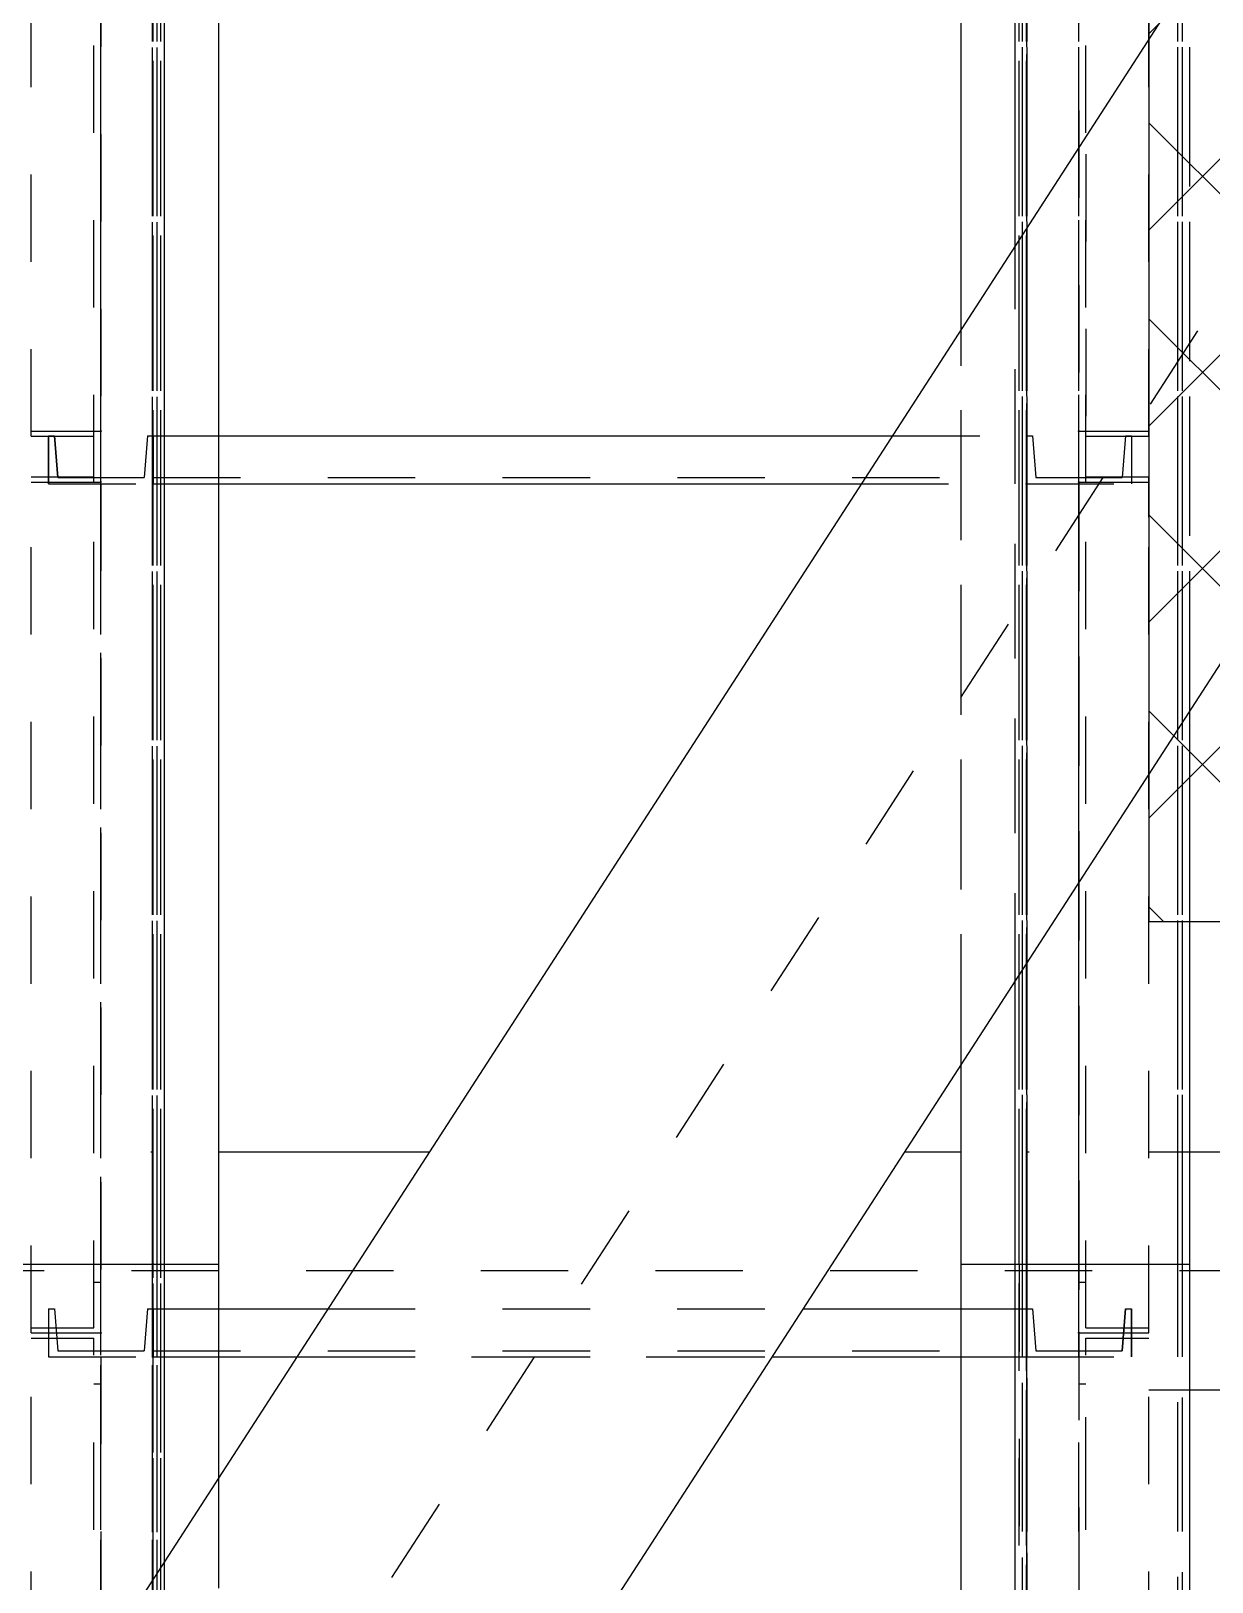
# Model space of a CAD drawing. Header units: millimetres. Extents: x 149919 to 150445, y 136651 to 136866.
# Drawn here: x 150372.823 to 150374.175, y 136762.319 to 136764.095 of the extents above; entities that cross this region are included whole.
import ezdxf

# ---------------------------------------------------------------- set-up
doc = ezdxf.new("R2010")
doc.units = ezdxf.units.MM
doc.header["$LTSCALE"] = 0.25
for name, pattern in [('CENTER', [50.800000000000004, 31.75, -6.35, 6.35, -6.35]), ('XKITLINE00', [0]), ('XKITLINE02', [4, 2, -2]), ('XKITLINE03', [6, 3, -1, 1, -1])]:
    doc.linetypes.add(name, pattern=pattern)

# ---------------------------------------------------------------- blocks, each defined once
blk = doc.blocks.new('çatıı')
h = blk.add_hatch()
h.set_pattern_fill('ANSI37', color=1, scale=5, style=0)
h.set_pattern_definition([(135, (104200.3053063872, -4107.689843781824), (11.22532015133644, 11.22532015133644), []), (45.00000000000001, (104200.3053063872, -4107.689843781824), (11.22532015133644, -11.22532015133644), [])])
h.paths.add_polyline_path([(23278.98351634455, 11270.27473873128), (23228.98351634454, 11270.27473873128), (23228.98351634455, 11870.27473873128), (23278.98351634454, 11870.27473873128)])
at = {"color": 1, "linetype": 'XKITLINE03'}
for p, q in [((23109.00464435756, 11231.05602753009), (23109.00529922052, 12049.63452701392)), ((23115.0041742449, 11231.05587105893), (23115.00491093444, 12049.60098658576)), ((23214.98581845844, 12049.60122698691), (23214.98655514799, 11231.05635753839)), ((23220.98438541994, 11231.05609492461), (23220.98504028116, 12049.63443702458)), ((23109.00391426178, 11600.43808254792), (23109.00391426178, 10060.35547160047)), ((23115.00309129195, 10058.82903122491), (23115.00463290206, 11600.43824251201)), ((23214.98409756176, 11600.43824268114), (23214.98980151497, 10058.82903137805)), ((23220.98410108541, 10820.41988027335), (23220.98488110358, 11600.43815851136)), ((23109.00549197577, 11326.43319072537), (23109.00557664521, 11423.16997660801)), ((23109.00581217611, 11326.43319071518), (23109.00589684556, 11423.16997659795)), ((23220.98515527679, 11423.16997458633), (23220.98523994624, 11326.43318870364)), ((23220.9854754783, 11423.16997457614), (23220.98556014775, 11326.43318869341)), ((23109.00541949908, 11223.16997589444), (23109.00550446771, 11320.61968026625)), ((23109.005739473, 11223.16996467984), (23109.00582444046, 11320.61966905172)), ((23115.00425490791, 11320.41997462229), (23115.0042101078, 11320.41997462229)), ((23115.00426918334, 11320.41997463257), (23115.00422438323, 11320.41997463257)), ((23115.00423513244, 11320.4199646178), (23214.98404536113, 11320.41988463385)), ((23115.00427493193, 11320.41996462806), (23214.98408516061, 11320.41988464411)), ((23214.98424486497, 11320.41988463276), (23214.98420006545, 11320.41988463276)), ((23214.98428466446, 11320.41988464302), (23214.98423986493, 11320.41988464302)), ((23220.9852277983, 11320.61968264742), (23220.98531276693, 11223.1699782757)), ((23220.98554777222, 11320.6196714328), (23220.98563273968, 11223.16996706103)), ((23109.00384082815, 10409.49341384007), (23109.00458023367, 11231.05586348031)), ((23115.00343483647, 10409.4938263369), (23115.00417424199, 11231.0557070506)), ((23214.98655519747, 11231.05619353057), (23214.98729460298, 10409.49414889016)), ((23109.00549197577, 11126.43319072535), (23109.00557664521, 11223.16997660792)), ((23109.00565206255, 11126.43319071495), (23109.005736732, 11223.1699765976)), ((23220.98515527679, 11223.16997458631), (23220.98523994624, 11126.43318870374)), ((23220.98531536416, 11223.16997457587), (23220.98540003361, 11126.43318869321)), ((23115.00417485142, 11220.41997462215), (23115.00413005131, 11220.41997462215)), ((23115.00417918323, 11220.41997463255), (23115.00413438371, 11220.41997463255)), ((23115.00415507653, 11220.41996461765), (23214.98396530464, 11220.41988463367)), ((23115.0041849324, 11220.41996462806), (23214.98399516051, 11220.41988464406)), ((23214.98416480848, 11220.41988463265), (23214.98412000896, 11220.41988463265)), ((23214.98419466494, 11220.41988464304), (23214.98414986483, 11220.41988464304))]:
    blk.add_line(p, q, dxfattribs=at)
at = {"color": 116, "linetype": 'XKITLINE02', "true_color": 0x136734}
for p, q in [((23114.9226443575, 11231.05602279571), (23114.92329922105, 12049.63452227898)), ((23115.0041742449, 11231.05587105893), (23115.0049109356, 12049.6009865851)), ((23115.45464435774, 11231.05602237009), (23115.45529922128, 12049.63452185339)), ((23115.85417424511, 11231.05587029393), (23115.85491093581, 12049.60098582011)), ((23214.13655514894, 11231.05635677406), (23214.13581845824, 12049.6012262219)), ((23214.53438541976, 11231.05610008459), (23214.53504028214, 12049.63444218409)), ((23214.98655514799, 11231.05635753906), (23214.98581845844, 12049.60122698691)), ((23215.06638542, 11231.056099659), (23215.06704028237, 12049.63444175848)), ((23232.30238541968, 11231.05608587019), (23232.30304028206, 12049.63442796969)), ((23232.83438541934, 11231.0560854446), (23232.8350402823, 12049.63442754406)), ((23114.92191426172, 10060.35547160047), (23114.92191426172, 11600.43808254792)), ((23115.00309129195, 10058.82903122491), (23115.00463290206, 11600.43824251325)), ((23115.45391426138, 10060.35547160047), (23115.45391426138, 11600.43808254792)), ((23115.85309129274, 10058.82903037489), (23115.85463290168, 11600.43824166327)), ((23116.30391426101, 10060.35547160047), (23116.30391426101, 11600.43808254792)), ((23122.50309129253, 10058.82902372491), (23122.50463290147, 11600.43823501325)), ((23207.48980151613, 10058.82900362669), (23207.48409756176, 11600.43821493115)), ((23213.68410108502, 10820.41988757336), (23213.68488110318, 11600.43816581136)), ((23214.1398015165, 10058.82902823171), (23214.13409756213, 11600.43823953615)), ((23214.53410108523, 10820.41988672334), (23214.53488110339, 11600.43816496135)), ((23214.98980151671, 10058.8290313767), (23214.98409756176, 11600.43824268114)), ((23215.06610108547, 10820.41988619136), (23215.06688110363, 11600.43816442936)), ((23232.30210108515, 10820.41986895538), (23232.30288110331, 11600.43814719335)), ((23232.83410108539, 10820.41986842335), (23232.83488110355, 11600.43814666135)), ((23233.6841010856, 10820.41986757337), (23233.68488110376, 11600.43814581135)), ((23101.00549150964, 11325.85074874387), (23101.00557664533, 11423.16998329092)), ((23101.00581170998, 11325.85074873369), (23101.00589684567, 11423.16998328086)), ((23108.2054873155, 11320.60870474947), (23108.20557617881, 11422.5875286119)), ((23108.20580751584, 11320.60870473932), (23108.20589637915, 11422.58752860184)), ((23109.00548731566, 11320.60870408119), (23109.00557664521, 11423.16997660801)), ((23109.00580751601, 11320.60870407102), (23109.00589684556, 11423.16997659795)), ((23220.98521283078, 11356.91359429981), (23220.98515527679, 11423.16997458633)), ((23220.98553302996, 11356.91408970405), (23220.9854754783, 11423.16997457614)), ((23221.78524460651, 11320.60870272777), (23221.7851557432, 11422.5875265902)), ((23221.78556480685, 11320.60870271751), (23221.78547594354, 11422.58752658003)), ((23228.98524041295, 11325.85074672218), (23228.98515527784, 11423.16998126924)), ((23228.98556061329, 11325.85074671192), (23228.98547547818, 11423.16998125909)), ((23233.68443615334, 11294.47262551943), (23233.68450347516, 11378.62471025501)), ((23228.98520239112, 11369.29094236892), (23228.98524041295, 11325.85074672218)), ((23228.98552259147, 11369.29143777319), (23228.98556061329, 11325.85074671192)), ((23220.98524460635, 11320.60870205948), (23220.98521326909, 11356.91359497798)), ((23220.98556480669, 11320.60870204923), (23220.98553346827, 11356.91409038224)), ((23221.78521174712, 11358.15132904567), (23221.78524460651, 11320.60870272777)), ((23221.78553194688, 11358.15182444995), (23221.78556480685, 11320.60870271751)), ((23213.68441139821, 11263.52917666997), (23213.68447872002, 11347.68126140553)), ((23207.48653455295, 11253.94000428223), (23207.48645881664, 11338.09186768211)), ((23101.0054919753, 11326.43319740826), (23109.00549197577, 11326.43319072537)), ((23101.00581217564, 11326.43319739813), (23109.00581217611, 11326.43319071522)), ((23108.205419964, 11223.75044189601), (23108.20550911194, 11326.42433427684)), ((23108.20550911194, 11326.42433427684), (23109.00550911152, 11326.42433360962)), ((23108.20573993675, 11223.75043068143), (23108.20582908469, 11326.42432306231)), ((23108.20582908469, 11326.42432306231), (23109.00582908485, 11326.42432239507)), ((23109.00541949908, 11223.16997589442), (23109.00550911152, 11326.42433360962)), ((23109.005739473, 11223.16996467984), (23109.00582908485, 11326.42432239507)), ((23220.98522315449, 11326.42433599084), (23221.78522315524, 11326.4243366581)), ((23220.98531125004, 11225.06567461195), (23220.98522315449, 11326.42433599084)), ((23220.9852399474, 11326.43318870367), (23228.98523994729, 11326.43319538658)), ((23220.98563274085, 11223.16996706101), (23220.98554312841, 11326.42432477626)), ((23220.98554312841, 11326.42432477626), (23221.78554312799, 11326.4243254435)), ((23220.98556014775, 11326.43318869341), (23228.98556014763, 11326.43319537632)), ((23221.7853123026, 11223.75044427727), (23221.78522315524, 11326.4243366581)), ((23221.78563227593, 11223.7504330626), (23221.78554312799, 11326.4243254435)), ((23101.00549150964, 11325.85074874387), (23108.20549150936, 11325.85074272924)), ((23101.00581170998, 11325.85074873369), (23108.2058117097, 11325.85074271907)), ((23103.00421010827, 11325.91997462227), (23103.68425490808, 11325.91997462227)), ((23103.00421010827, 11325.91997462227), (23103.00421010827, 11320.41997462229)), ((23103.00422438369, 11325.91997463256), (23103.6842691835, 11325.91997463256)), ((23103.00422438369, 11320.41997463257), (23103.00422438369, 11325.91997463256)), ((23103.00425490837, 11325.91997462227), (23103.00425490837, 11320.41997462229)), ((23103.0042691838, 11325.91997463256), (23103.0042691838, 11320.41997463257)), ((23103.68421010855, 11325.91997462227), (23104.06821010816, 11321.11997462229)), ((23104.06822438359, 11321.11997463257), (23103.68422438398, 11325.91997463256)), ((23103.68425490808, 11325.91997462227), (23104.06825490827, 11321.11997462229)), ((23103.6842691835, 11325.91997463256), (23104.0682691837, 11321.11997463257)), ((23114.3242101081, 11325.91997462227), (23113.9402101079, 11321.11997462229)), ((23114.32422438353, 11325.91997463256), (23113.94022438333, 11321.11997463257)), ((23114.32425490762, 11325.91997462227), (23113.94025490801, 11321.11997462229)), ((23114.32426918422, 11325.91997463256), (23113.94026918344, 11321.11997463257)), ((23114.3242101081, 11325.91997462227), (23115.00425490791, 11325.91997462227)), ((23114.32422438353, 11325.91997463256), (23115.00426918334, 11325.91997463256)), ((23115.0042101078, 11325.91997462227), (23115.0042101078, 11320.41997462229)), ((23115.00422438323, 11325.91997463256), (23115.00422438323, 11320.41997463257)), ((23115.00423513244, 11320.4199646178), (23115.00423953294, 11325.91996461777)), ((23115.00423953294, 11325.91996461777), (23214.98404976104, 11325.91988463393)), ((23115.00425490791, 11325.91997462227), (23115.00425490791, 11320.41997462229)), ((23115.00426918334, 11325.91997463256), (23115.00426918334, 11320.41997463257)), ((23115.00427493193, 11320.41996462806), (23115.00427933242, 11325.91996462807)), ((23115.00427933242, 11325.91996462807), (23122.50425962215, 11325.91995862808)), ((23199.61921307382, 11325.91989693611), (23214.98408956053, 11325.91988464419)), ((23214.98404536113, 11320.41988463392), (23214.98404976104, 11325.91988463393)), ((23214.98408516061, 11320.41988464418), (23214.98408956053, 11325.91988464419)), ((23214.98420006545, 11325.91988463277), (23215.66424486526, 11325.91988463277)), ((23214.98420006545, 11325.91988463277), (23214.98420006545, 11320.41988463276)), ((23214.98423986493, 11325.91988464303), (23215.66428466474, 11325.91988464303)), ((23214.98423986493, 11325.91988464303), (23214.98423986493, 11320.41988464302)), ((23214.98424486497, 11325.91988463277), (23214.98424486497, 11320.41988463276)), ((23214.98428466446, 11325.91988464303), (23214.98428466446, 11320.41988464302)), ((23215.66420006515, 11325.91988463277), (23216.04820006534, 11321.11988463276)), ((23215.66423986464, 11325.91988464303), (23216.04823986483, 11321.11988464305)), ((23215.66424486526, 11325.91988463277), (23216.04824486545, 11321.11988463276)), ((23215.66428466474, 11325.91988464303), (23216.04828466494, 11321.11988464305)), ((23221.78524041265, 11325.85074070754), (23228.98524041295, 11325.85074672218)), ((23221.78556061299, 11325.85074069728), (23228.98556061329, 11325.85074671192)), ((23226.3042000647, 11325.91988463277), (23225.92020006508, 11321.11988463276)), ((23226.30423986418, 11325.91988464303), (23225.92023986457, 11321.11988464305)), ((23226.3042448648, 11325.91988463277), (23225.92024486461, 11321.11988463276)), ((23226.30428466429, 11325.91988464303), (23225.9202846641, 11321.11988464305)), ((23226.3042000647, 11325.91988463277), (23226.98424486509, 11325.91988463277)), ((23226.30423986418, 11325.91988464303), (23226.98428466458, 11325.91988464303)), ((23226.98420006498, 11325.91988463277), (23226.98420006498, 11320.41988463276)), ((23226.98423986447, 11325.91988464303), (23226.98423986447, 11320.41988464302)), ((23226.98424486509, 11325.91988463277), (23226.98424486509, 11320.41988463276)), ((23226.98428466458, 11325.91988464303), (23226.98428466458, 11320.41988464302)), ((23101.0054194992, 11223.16998256689), (23101.00550493175, 11321.20015227298)), ((23101.00550493175, 11321.20015227298), (23108.20550493205, 11321.20014626775)), ((23101.00573947253, 11223.16997135229), (23101.00582490566, 11321.20014105842)), ((23101.00582490566, 11321.20014105842), (23108.20582490596, 11321.20013505323)), ((23104.06821010816, 11321.11997462229), (23113.94025490801, 11321.11997462229)), ((23104.06822438359, 11321.11997463257), (23113.94026918344, 11321.11997463257)), ((23115.00423569181, 11321.1199646178), (23214.98404592108, 11321.11988463392)), ((23115.0042754913, 11321.11996462805), (23214.98408572115, 11321.11988464422)), ((23216.04820006534, 11321.11988463276), (23225.92024486461, 11321.11988463276)), ((23216.04823986483, 11321.11988464305), (23225.9202846641, 11321.11988464305)), ((23221.78522733397, 11321.20014864901), (23228.98522733427, 11321.2001546542)), ((23221.7855473073, 11321.20013743439), (23228.98554730702, 11321.20014343959)), ((23228.98523132033, 11316.58059657084), (23228.98522733427, 11321.2001546542)), ((23228.98555129366, 11316.58109162376), (23228.98554730702, 11321.20014343959)), ((23101.00550446783, 11320.61968693861), (23109.00550446771, 11320.61968026616)), ((23101.00582444116, 11320.61967572409), (23109.00582444046, 11320.61966905163)), ((23103.00421010827, 11320.41997462229), (23115.00425490791, 11320.41997462229)), ((23103.00422438369, 11320.41997463257), (23115.00426918334, 11320.41997463257)), ((23108.2054873155, 11320.60870474947), (23109.00548731566, 11320.60870408119)), ((23108.20580751584, 11320.60870473932), (23109.00580751601, 11320.60870407102)), ((23115.00423513244, 11320.4199646178), (23214.98404536113, 11320.41988463392)), ((23115.00427493193, 11320.41996462806), (23122.50425467275, 11320.41995862807)), ((23196.06433850837, 11320.41989977999), (23214.98408516061, 11320.41988464418)), ((23214.98420006545, 11320.41988463276), (23226.98424486509, 11320.41988463276)), ((23214.98423986493, 11320.41988464302), (23226.98428466458, 11320.41988464302)), ((23220.9852277983, 11320.61968264742), (23228.98522779818, 11320.61968931987)), ((23220.98524460635, 11320.60870205948), (23221.78524460651, 11320.60870272777)), ((23220.98554777222, 11320.6196714328), (23228.9855477721, 11320.61967810525)), ((23220.98556480669, 11320.60870204923), (23221.78556480685, 11320.60870271751)), ((23220.98531276693, 11223.16997827568), (23220.98522999564, 11318.09954468203)), ((23220.98554996839, 11318.10003973495), (23220.98563274085, 11223.16996706101)), ((23228.98531276682, 11223.16998494813), (23228.98523136224, 11316.58059663542)), ((23228.98563274073, 11223.16997373346), (23228.98555133557, 11316.58109168833)), ((23114.9218408281, 10409.49340851387), (23114.92258023478, 11231.05585815344)), ((23115.00343483647, 10409.4938263369), (23115.00417424199, 11231.05570704993)), ((23115.0041742449, 11231.05587105893), (23116.30464435795, 11231.05586988854)), ((23115.00417424199, 11231.05570704993), (23116.30464435795, 11231.05570587952)), ((23115.45384082834, 10409.49340803504), (23115.45458023385, 11231.05585767464)), ((23115.85343483668, 10409.49382557188), (23115.85417424219, 11231.05570628494)), ((23116.30387146324, 10443.53265553067), (23116.30458023406, 11231.05585690965)), ((23122.50345683839, 10433.94083975453), (23122.50417424257, 11231.05570029993)), ((23207.48655514857, 11231.05635078906), (23214.98655514799, 11231.05635753906)), ((23207.48655519747, 11231.05618678059), (23214.98655519747, 11231.05619353057)), ((23207.48694546528, 10797.42460998671), (23207.48655519747, 11231.05618678059)), ((23214.13655519667, 11231.05619276558), (23214.13729460335, 10409.49414812582)), ((23214.53426057888, 10927.46908727231), (23214.53432129587, 11231.05598330178)), ((23214.98655519747, 11231.05619353057), (23214.98729460298, 10409.49414889081)), ((23214.98682919082, 10926.61909371295), (23214.98655519747, 11231.05619353057)), ((23215.06626068563, 10928.00109482718), (23215.06632129611, 11231.05598319537)), ((23232.30226413179, 10945.23733959246), (23232.30232129579, 11231.05597974818)), ((23232.83426423855, 10945.76934714731), (23232.83432129545, 11231.05597964177)), ((23108.20542414331, 11228.97462990514), (23109.00542414289, 11228.97462923788)), ((23108.20574411606, 11228.97461869052), (23109.0057441168, 11228.9746180233)), ((23220.98530812313, 11228.97463161913), (23221.78530812271, 11228.97463228636)), ((23220.98562809704, 11228.97462040446), (23221.78562809662, 11228.97462107172)), ((23103.00413005178, 11225.91997462214), (23103.68417485159, 11225.91997462214)), ((23103.00413005178, 11225.91997462214), (23103.00413005178, 11220.41997462215)), ((23103.00413438359, 11225.91997463256), (23103.68417918398, 11225.91997463256)), ((23103.00413438359, 11225.91997463256), (23103.00413438359, 11220.41997463255)), ((23103.00417485189, 11225.91997462214), (23103.00417485189, 11220.41997462215)), ((23103.0041791837, 11225.91997463256), (23103.0041791837, 11220.41997463255)), ((23103.6841300509, 11225.91997462214), (23104.06813005167, 11221.11997462215)), ((23103.68413438388, 11225.91997463256), (23104.06813438349, 11221.11997463259)), ((23103.68417485159, 11225.91997462214), (23104.06817485178, 11221.11997462215)), ((23103.68417918398, 11225.91997463256), (23104.0681791836, 11221.11997463259)), ((23114.32413005161, 11225.91997462214), (23113.94013005141, 11221.11997462215)), ((23114.32413438342, 11225.91997463256), (23113.94013438323, 11221.11997463259)), ((23114.32417485114, 11225.91997462214), (23113.94017485152, 11221.11997462215)), ((23114.32417918411, 11225.91997463256), (23113.94017918334, 11221.11997463259)), ((23114.32413005161, 11225.91997462214), (23115.00417485142, 11225.91997462214)), ((23114.32413438342, 11225.91997463256), (23115.00417918323, 11225.91997463256)), ((23115.00413005131, 11225.91997462214), (23115.00413005131, 11220.41997462215)), ((23115.00413438371, 11225.91997463256), (23115.00413438371, 11220.41997463255)), ((23115.00415507653, 11220.41996461765), (23115.00415947528, 11225.91996461766)), ((23115.00415947528, 11225.91996461766), (23214.98396970455, 11225.91988463381)), ((23115.00417485142, 11225.91997462214), (23115.00417485142, 11220.41997462215)), ((23115.00417918323, 11225.91997463256), (23115.00417918323, 11220.41997463255)), ((23115.0041849324, 11220.41996462806), (23115.00418933232, 11225.91996462805)), ((23115.00418933232, 11225.91996462805), (23122.5041696203, 11225.91995862808)), ((23134.98513007078, 11225.9199486433), (23189.37599104545, 11225.9199051306)), ((23207.48655981974, 11225.91989064215), (23214.98399956101, 11225.91988464421)), ((23214.98396530464, 11220.4198846338), (23214.98396970455, 11225.91988463381)), ((23214.98399516051, 11220.4198846442), (23214.98399956101, 11225.91988464421)), ((23214.98412000896, 11225.91988463264), (23215.66416480877, 11225.91988463264)), ((23214.98412000896, 11225.91988463264), (23214.98412000896, 11220.41988463265)), ((23214.98414986483, 11225.91988464305), (23215.66419466464, 11225.91988464305)), ((23214.98414986483, 11220.41988464304), (23214.98414986483, 11225.91988464305)), ((23214.98416480848, 11225.91988463264), (23214.98416480848, 11220.41988463265)), ((23214.98419466494, 11225.91988464305), (23214.98419466494, 11220.41988464304)), ((23215.66412000866, 11225.91988463264), (23216.04812000885, 11221.11988463265)), ((23215.66414986512, 11225.91988464305), (23216.04814986473, 11221.11988464302)), ((23215.66416480877, 11225.91988463264), (23216.04816480896, 11221.11988463265)), ((23215.66419466464, 11225.91988464305), (23216.04819466484, 11221.11988464302)), ((23226.30412000821, 11225.91988463264), (23225.9201200086, 11221.11988463265)), ((23225.92014986447, 11221.11988464302), (23226.30414986466, 11225.91988464305)), ((23226.30416480832, 11225.91988463264), (23225.92016480812, 11221.11988463265)), ((23226.30419466419, 11225.91988464305), (23225.92019466458, 11221.11988464302)), ((23226.30412000821, 11225.91988463264), (23226.9841648086, 11225.91988463264)), ((23226.30414986466, 11225.91988464305), (23226.98419466447, 11225.91988464305)), ((23226.98412000849, 11225.91988463264), (23226.98412000849, 11220.41988463265)), ((23226.98414986437, 11220.41988464304), (23226.98414986437, 11225.91988464305)), ((23226.9841648086, 11225.91988463264), (23226.9841648086, 11220.41988463265)), ((23226.98419466447, 11225.91988464305), (23226.98419466447, 11220.41988464304)), ((23101.00541996428, 11223.75044790122), (23108.205419964, 11223.75044189601)), ((23101.00573993703, 11223.75043668663), (23108.20573993675, 11223.75043068143)), ((23221.7853123026, 11223.75044427727), (23228.9853123029, 11223.75045028248)), ((23221.78563227593, 11223.7504330626), (23228.98563227565, 11223.75043906783)), ((23101.0054194992, 11223.16998256689), (23109.00541949908, 11223.16997589442)), ((23101.00549150964, 11125.85074874385), (23101.00557664533, 11223.16998329094)), ((23101.00557617909, 11222.58753462651), (23108.20557617881, 11222.58752861188)), ((23101.00557664533, 11223.16998329094), (23109.00557664521, 11223.16997660799)), ((23101.00565159701, 11125.85074873345), (23101.00573673211, 11223.16998328063)), ((23101.00573626645, 11222.58753461618), (23108.20573626617, 11222.58752860157)), ((23101.00573673211, 11223.16998328063), (23109.00573673258, 11223.16997659768)), ((23101.00573947253, 11223.16997135229), (23109.005739473, 11223.16996467984)), ((23108.2054873155, 11120.60870474949), (23108.20557617881, 11222.58752861188)), ((23108.20564740345, 11120.60870473905), (23108.20573626617, 11222.58752860157)), ((23109.00548731566, 11120.60870408117), (23109.00557664521, 11223.16997660799)), ((23109.00564740303, 11120.60870407077), (23109.00573673258, 11223.16997659768)), ((23220.98515527679, 11223.16997458631), (23228.98515527784, 11223.16998126924)), ((23220.98524460635, 11120.60870205948), (23220.98515527679, 11223.16997458631)), ((23220.98531276693, 11223.16997827568), (23228.98531276682, 11223.16998494813)), ((23220.98531536416, 11223.16997457591), (23228.98531536404, 11223.16998125882)), ((23220.98540469429, 11120.60870204896), (23220.98531536416, 11223.16997457591)), ((23220.98563274085, 11223.16996706101), (23228.98563274073, 11223.16997373346)), ((23221.7851557432, 11222.58752659018), (23228.9851557435, 11222.58753260482)), ((23221.78524227529, 11123.52201286706), (23221.7851557432, 11222.58752659018)), ((23221.78531583057, 11222.58752657978), (23228.98531583087, 11222.58753259441)), ((23221.78540469387, 11120.60870271728), (23221.78531583057, 11222.58752657978)), ((23228.98524041295, 11125.85074672216), (23228.98515527784, 11223.16998126924)), ((23228.98540050031, 11125.85074671166), (23228.98531536404, 11223.16998125882)), ((23103.00413005178, 11220.41997462215), (23115.00417485142, 11220.41997462215)), ((23103.00413438359, 11220.41997463255), (23115.00417918323, 11220.41997463255)), ((23104.06813005167, 11221.11997462215), (23113.94017485152, 11221.11997462215)), ((23104.06813438349, 11221.11997463259), (23113.94017918334, 11221.11997463259)), ((23115.00415507653, 11220.41996461765), (23214.98396530464, 11220.4198846338)), ((23115.00415563532, 11221.11996461765), (23214.98396586518, 11221.11988463381)), ((23115.00418549178, 11221.11996462805), (23214.98399572105, 11221.11988464418)), ((23115.0041849324, 11220.41996462806), (23122.50416467032, 11220.41995862807)), ((23131.43025550533, 11220.41995148719), (23185.82111648058, 11220.4199079745)), ((23207.48656476972, 11220.41989064214), (23214.98399516051, 11220.4198846442)), ((23214.98412000896, 11220.41988463265), (23226.9841648086, 11220.41988463265)), ((23214.98414986483, 11220.41988464304), (23226.98419466447, 11220.41988464304)), ((23216.04812000885, 11221.11988463265), (23225.92016480812, 11221.11988463265)), ((23216.04814986473, 11221.11988464302), (23225.92019466458, 11221.11988464302)), ((23108.20557198494, 11217.34549063213), (23109.00557198569, 11217.34548996383)), ((23108.20573207289, 11217.3454906218), (23109.00573207247, 11217.34548995352)), ((23220.98515993748, 11217.34548794213), (23221.78515993706, 11217.34548861045)), ((23220.98532002368, 11217.34548793171), (23221.78532002443, 11217.34548860001)), ((23122.50407650376, 11122.45764983605), (23122.50415224124, 11206.60974759143)), ((23116.30447386306, 11112.86580734756), (23116.30454959937, 11197.01790510293))]:
    blk.add_line(p, q, dxfattribs=at)
at = {"color": 8, "linetype": 'CENTER'}
for p, q in [((23429.99528251727, 11640.27495459156), (22899.99550160889, 10820.27491399605)), ((23342.4954608275, 11230.27493354725), (22987.49530164538, 11230.27493354725))]:
    blk.add_line(p, q, dxfattribs=at)
at = {"color": 7, "linetype": 'XKITLINE00'}
for p, q in [((23116.30464435795, 11231.0560216901), (23116.30495346159, 11617.43529172858)), ((23122.50417424548, 11231.05586430895), (23122.50452198619, 11617.43529172858)), ((23207.48645881664, 11338.09186768211), (23207.48620740786, 11617.43529172858)), ((23213.68447872002, 11347.68126140553), (23213.68469452318, 11617.43529172858)), ((23122.50425962215, 11325.91995862808), (23199.61921307382, 11325.91989693611)), ((23122.50425467275, 11320.41995862807), (23196.06433850837, 11320.41989977999)), ((23233.68438542013, 11231.05608476459), (23233.68443615334, 11294.47262551943)), ((23213.68438541955, 11231.05610076458), (23213.68441139821, 11263.52917666997)), ((23207.48655514857, 11231.05635078906), (23207.48653455295, 11253.94000428223)), ((23096.30458023465, 11231.05587490966), (23116.30458023406, 11231.05585690965)), ((23096.30464435737, 11231.05603769011), (23116.30464435795, 11231.0560216901)), ((23116.30454959937, 11197.01790510293), (23116.30458023406, 11231.05585690965)), ((23116.30464435795, 11231.05586988854), (23122.50417424548, 11231.05586430895)), ((23116.30464435795, 11231.05570587952), (23122.50417424257, 11231.05570029993)), ((23122.50415224124, 11206.60974759143), (23122.50417424257, 11231.05570029993)), ((23207.48655514857, 11231.05635078906), (23213.68432129624, 11231.05635636705)), ((23207.48655519747, 11231.05618678059), (23213.68432129566, 11231.05619235858)), ((23207.48666302017, 11111.25351174853), (23207.48655519747, 11231.05618678059)), ((23213.68429817965, 11115.47515646977), (23213.68432129566, 11231.05598347176)), ((23213.68432129566, 11231.05598347176), (23233.68432129624, 11231.05597947179)), ((23213.68438541955, 11231.05610076458), (23233.68438542013, 11231.05608476459)), ((23233.68430090435, 11129.09856342209), (23233.68432129624, 11231.05597947179)), ((23122.5041696203, 11225.91995862808), (23134.98513007078, 11225.9199486433)), ((23189.37599104545, 11225.9199051306), (23207.48655981974, 11225.91989064215)), ((23122.50416467032, 11220.41995862807), (23131.43025550533, 11220.41995148719)), ((23185.82111648058, 11220.4199079745), (23207.48656476972, 11220.41989064214))]:
    blk.add_line(p, q, dxfattribs=at)
at = {"color": 8, "linetype": 'XKITLINE00'}
for p, q in [((23283.3078788876, 11455.40051723176), (23003.23154642344, 11022.07467019822)), ((23321.65782412184, 11430.58244165122), (23041.58149413136, 10997.25659844489)), ((23114.71889626012, 11243.90257986932), (23115.00350928803, 11243.90257986932)), ((23122.50350928803, 11243.90257986932), (23146.60805581977, 11243.90257986932)), ((23200.99894491877, 11243.90257986932), (23207.48578521571, 11243.90257986932)), ((23214.98578521573, 11243.90257986932), (23215.26865453937, 11243.90257986932)), ((23228.98454282727, 11243.90257986932), (23281.68357920226, 11243.90257986932)), ((23228.98530939189, 11216.64728722518), (23281.68357920226, 11216.64728722518))]:
    blk.add_line(p, q, dxfattribs=at)
blk.add_lwpolyline([(23278.98351634455, 11870.27473873128), (23228.98351634455, 11870.27473873128), (23228.98351634455, 11270.27473873128), (23278.98351634455, 11270.27473873128)], close=True)
at = {"color": 1}
blk.add_lwpolyline([(23278.98351634455, 11870.27473873128), (23228.98351634455, 11870.27473873128), (23228.98351634455, 11270.27473873128), (23278.98351634455, 11270.27473873128)], close=True, dxfattribs=at)
at = {"color": 1, "linetype": 'XKITLINE00'}
for centre in [(23109.00549197577, 11326.43319072537), (23109.00581217611, 11326.43319071518), (23220.98523994624, 11326.43318870364), (23220.98556014775, 11326.43318869341), (23109.00550446771, 11320.61968026625), (23109.00582444046, 11320.61966905172), (23115.00423513244, 11320.4199646178), (23115.00425490791, 11320.41997462229), (23115.00426918334, 11320.41997463257), (23115.00427493193, 11320.41996462806), (23214.98404536113, 11320.41988463385), (23214.98408516061, 11320.41988464411), (23214.98424486497, 11320.41988463276), (23214.98428466446, 11320.41988464302), (23220.9852277983, 11320.61968264742), (23220.98554777222, 11320.6196714328), (23109.00458023367, 11231.05586348031), (23109.00464435756, 11231.05602753009), (23115.0041742449, 11231.05587105893), (23115.00417424199, 11231.0557070506), (23214.98655514799, 11231.05635753839), (23214.98655519747, 11231.05619353057), (23220.98438541994, 11231.05609492461), (23109.00541949908, 11223.16997589444), (23109.00557664521, 11223.16997660792), (23109.005736732, 11223.1699765976), (23109.005739473, 11223.16996467984), (23220.98515527679, 11223.16997458631), (23220.98531276693, 11223.1699782757), (23220.98531536416, 11223.16997457587), (23220.98563273968, 11223.16996706103), (23115.00415507653, 11220.41996461765), (23115.00417485142, 11220.41997462215), (23115.00417918323, 11220.41997463255), (23115.0041849324, 11220.41996462806), (23214.98396530464, 11220.41988463367), (23214.98399516051, 11220.41988464406), (23214.98416480848, 11220.41988463265), (23214.98419466494, 11220.41988464304)]:
    blk.add_circle(centre, 0.05000000000109139, dxfattribs=at)

msp = doc.modelspace()

# ---------------------------------------------------------------- block references
at = {"xscale": 0.009999943142843078, "yscale": 0.009999943142843078, "zscale": 0.009999943142843078}
msp.add_blockref('çatıı', (150141.8140771318, 136650.3731045646), dxfattribs=at)

doc.saveas('drawing.dxf')
